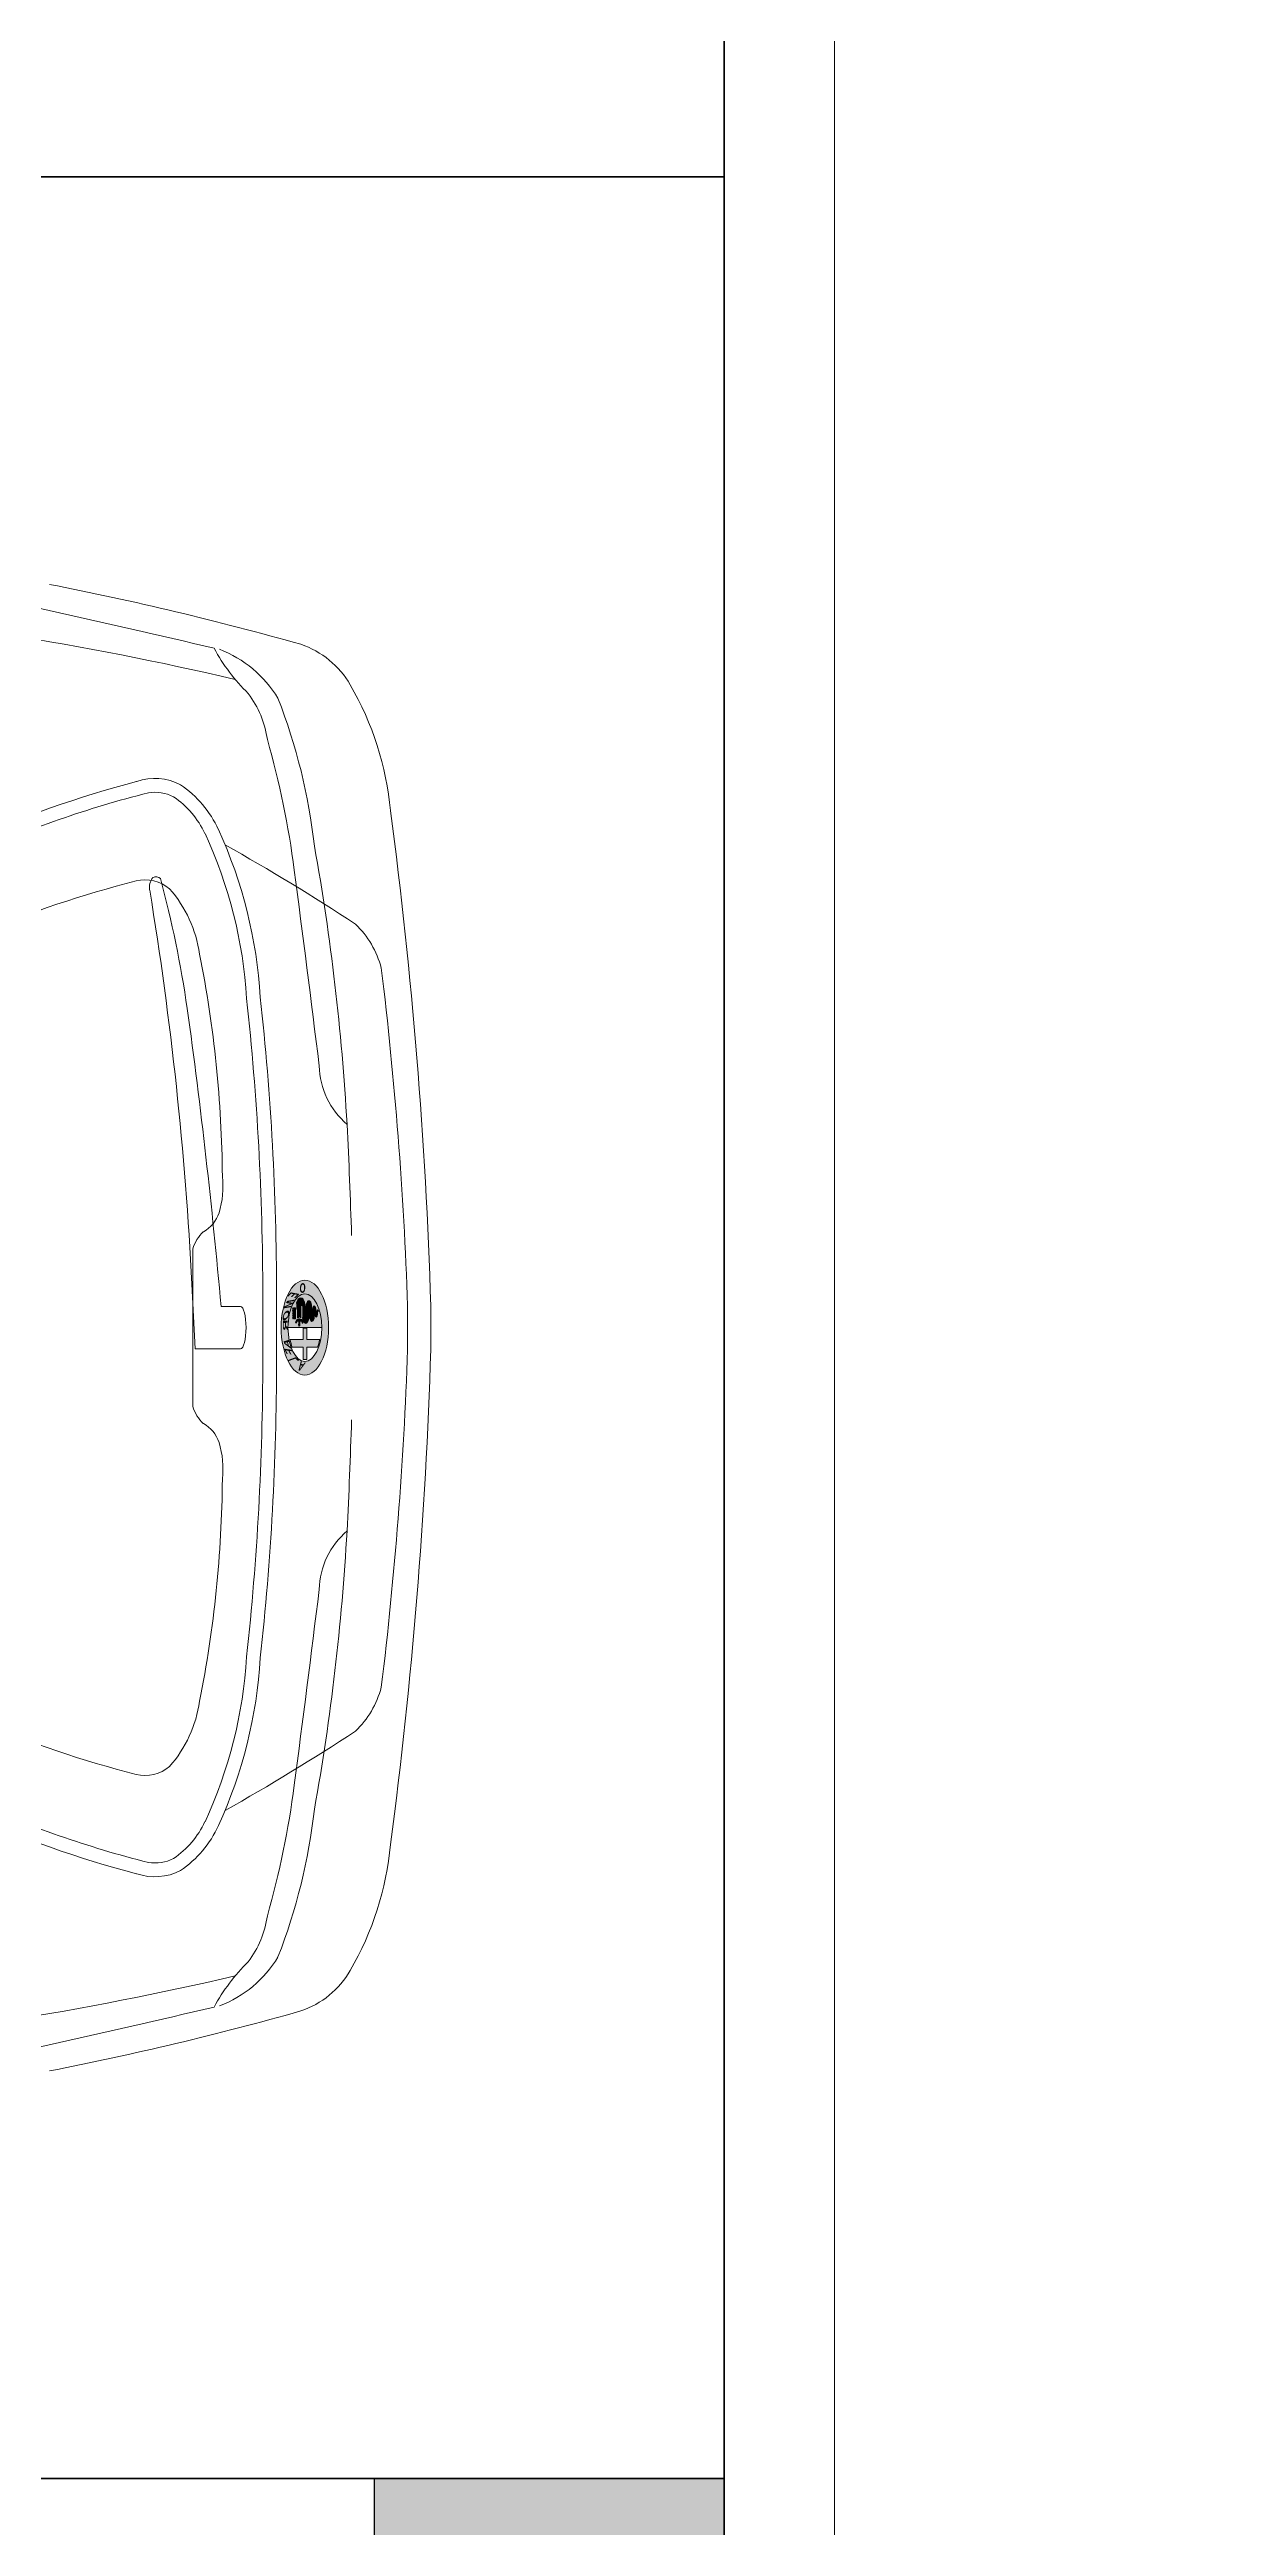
# Model space of a CAD drawing. Header units: metres. Extents: x 2865 to 2957, y -495 to -392.
# Drawn here: x 2877.65 to 2878.917, y -455.409 to -452.718 of the extents above; entities that cross this region are included whole.
import ezdxf

# ---------------------------------------------------------------- set-up
doc = ezdxf.new("R2010")
doc.units = ezdxf.units.M
doc.header["$LTSCALE"] = 12.7
doc.layers.get('Defpoints').update_dxf_attribs({"color": 140})
for name, color, linetype in [('BLK_1_MAX_HEIGHT_CAL_SET_BACK', 7, 'Continuous'), ('DRIVE_WAY', 7, 'Continuous'), ('DRIVEWAY', 7, 'Continuous'), ('PARKING_SLOT', 7, 'Continuous'), ('PER_AISLE_WIDTH', 7, 'Continuous')]:
    doc.layers.add(name, color=color, linetype=linetype)
doc.styles.add('ALFA', font='')
doc.styles.add('Annotative', font='ARIALN.TTF')
doc.styles.get('ALFA').set_extended_font_data('Arial Black')
doc.dimstyles.new('BLD OUTER', dxfattribs={"dimscale": 0.096, "dimtxt": 3, "dimasz": 1.5, "dimexe": 1.524, "dimexo": 3.96875, "dimgap": 0.889, "dimtad": 0, "dimzin": 0, "dimdsep": 46, "dimtxsty": 'Annotative', "dimblk": 'OBLIQUE', "dimcen": 0, "dimdle": 1.5, "dimclrd": 256, "dimadec": 0, "dimazin": 0, "dimtfac": 1, "dimtofl": 0, "dimtmove": 0, "dimatfit": 3, "dimldrblk": 'OPEN', "dimfxl": 0, "dimtolj": 1, "dimtzin": 0, "dimlwd": 18, "dimlwe": 18, "dimarcsym": 0})

# ---------------------------------------------------------------- blocks, each defined once
blk = doc.blocks.new('A$C1AA45CAD')
h = blk.add_hatch(color=256)
h.dxf.hatch_style = 1
h.paths.add_polyline_path([(0, 0), (-0.3, 0), (-0.3, -0.38), (0, -0.38)])
blk.add_lwpolyline([(-0.3, -0.38), (0, -0.38), (0, 0), (-0.3, 0)], close=True)
blk = doc.blocks.new('A$C43C371B0')
at = {"lineweight": 15}
h = blk.add_hatch(color=8, dxfattribs=at)
edge = h.paths.add_edge_path()
edge.add_ellipse((-0.7896, 0), major_axis=(0, -0.0515), ratio=0.5, start_angle=180, end_angle=180, ccw=False)
edge = h.paths.add_edge_path(flags=16)
edge.add_ellipse((-0.7896, 0), major_axis=(0, -0.0367), ratio=0.5, start_angle=-180, end_angle=180, ccw=False)
h = blk.add_hatch(color=8, dxfattribs=at)
edge = h.paths.add_edge_path(flags=16)
edge.add_ellipse((-0.785, 0.0123), major_axis=(0, -0.00177), ratio=0.5, start_angle=-6.9248, end_angle=75.4624)
edge.add_line((-0.7841, 0.0119), (-0.7841, 0.02))
edge.add_line((-0.7841, 0.02), (-0.7831, 0.02))
edge.add_line((-0.7831, 0.02), (-0.7831, 0.0122))
edge.add_ellipse((-0.7819, 0.013), major_axis=(0, -0.00259), ratio=0.5, start_angle=-70.9074, end_angle=7.0138)
edge.add_line((-0.7817, 0.0105), (-0.7817, 0.0199))
edge.add_line((-0.7817, 0.0199), (-0.7807, 0.0199))
edge.add_line((-0.7807, 0.0199), (-0.7807, 0.0262))
edge.add_line((-0.7807, 0.0262), (-0.7804, 0.0262))
edge.add_line((-0.7804, 0.0262), (-0.7804, 0.027))
edge.add_ellipse((-0.786, 0.0189), major_axis=(0, -0.0139), ratio=0.5, start_angle=125.6522, end_angle=160.7879)
edge.add_ellipse((-0.785, 0.0205), major_axis=(0, -0.0118), ratio=0.5, start_angle=167.0772, end_angle=196.0502)
edge.add_ellipse((-0.7854, 0.0233), major_axis=(0, -0.00891), ratio=0.5, start_angle=196.0502, end_angle=255.0584)
edge.add_ellipse((-0.7823, 0.0217), major_axis=(0, -0.0154), ratio=0.5, start_angle=255.465, end_angle=267.697)
edge.add_line((-0.79, 0.0223), (-0.79, 0.0111))
edge.add_ellipse((-0.7905, 0.0111), major_axis=(0, -0.00115), ratio=0.5, start_angle=-90, end_angle=90, ccw=False)
edge.add_line((-0.7911, 0.0111), (-0.7911, 0.0234))
edge.add_ellipse((-0.794, 0.0234), major_axis=(0, -0.00581), ratio=0.5, start_angle=90, end_angle=270)
edge.add_line((-0.7969, 0.0234), (-0.7969, 0.0112))
edge.add_ellipse((-0.7975, 0.0112), major_axis=(0, -0.00107), ratio=0.5, start_angle=-90, end_angle=90, ccw=False)
edge.add_line((-0.798, 0.0112), (-0.798, 0.0201))
edge.add_ellipse((-0.7997, 0.0201), major_axis=(0, -0.00344), ratio=0.5, start_angle=90, end_angle=270)
edge.add_line((-0.8014, 0.0201), (-0.8014, 0.0142))
edge.add_ellipse((-0.802, 0.0142), major_axis=(0, -0.00107), ratio=0.5, start_angle=-90, end_angle=90, ccw=False)
edge.add_line((-0.8025, 0.0142), (-0.8025, 0.0179))
edge.add_ellipse((-0.8033, 0.0177), major_axis=(0, -0.00157), ratio=0.5, start_angle=96.5973, end_angle=182.5647)
edge.add_ellipse((-0.8031, 0.0169), major_axis=(0, -0.00237), ratio=0.5, start_angle=188.9401, end_angle=253.4184)
edge.add_ellipse((-0.8033, 0.0158), major_axis=(0, -0.00263), ratio=0.5, start_angle=189.3553, end_angle=228.8734, ccw=False)
edge.add_ellipse((-0.8036, 0.0179), major_axis=(0, -0.000606), ratio=0.5, start_angle=97.7314, end_angle=167.0675, ccw=False)
edge.add_line((-0.8033, 0.0179), (-0.8033, 0.0142))
edge.add_ellipse((-0.8019, 0.0142), major_axis=(0, -0.00272), ratio=0.5, start_angle=-90, end_angle=90)
edge.add_line((-0.8005, 0.0142), (-0.8005, 0.0201))
edge.add_ellipse((-0.8, 0.0201), major_axis=(0, -0.000963), ratio=0.5, start_angle=90, end_angle=270, ccw=False)
edge.add_line((-0.7996, 0.0201), (-0.7996, 0.0112))
edge.add_ellipse((-0.7973, 0.0112), major_axis=(0, -0.00459), ratio=0.5, start_angle=270, end_angle=450)
edge.add_line((-0.795, 0.0112), (-0.795, 0.0234))
edge.add_ellipse((-0.7944, 0.0234), major_axis=(0, -0.00117), ratio=0.5, start_angle=90, end_angle=270, ccw=False)
edge.add_line((-0.7938, 0.0234), (-0.7938, 0.0112))
edge.add_ellipse((-0.7905, 0.0112), major_axis=(0, -0.00664), ratio=0.5, start_angle=270, end_angle=450)
edge.add_line((-0.7872, 0.0112), (-0.7872, 0.0232))
edge.add_ellipse((-0.7867, 0.0232), major_axis=(0, -0.00095), ratio=0.5, start_angle=180, end_angle=270, ccw=False)
edge.add_line((-0.7867, 0.0242), (-0.7856, 0.0242))
edge.add_ellipse((-0.7856, 0.0232), major_axis=(0, -0.00095), ratio=0.5, start_angle=90, end_angle=180, ccw=False)
edge.add_line((-0.7851, 0.0232), (-0.7851, 0.0105))
edge.add_line((-0.7851, 0.0105), (-0.7851, 0.0105))
edge = h.paths.add_edge_path(flags=16)
edge.add_line((-0.7867, 0.0051), (-0.7858, 0.0071))
edge.add_line((-0.7858, 0.0071), (-0.7842, 0.0071))
edge.add_ellipse((-0.7835, 0.008), major_axis=(0, -0.00172), ratio=0.5, start_angle=-56.5155, end_angle=-33.4845)
edge.add_line((-0.784, 0.0066), (-0.784, 0.0047))
edge.add_ellipse((-0.7835, 0.0033), major_axis=(0, -0.00166), ratio=0.5, start_angle=214.9708, end_angle=505.0292)
edge.add_line((-0.783, 0.0047), (-0.783, 0.0066))
edge.add_ellipse((-0.7835, 0.008), major_axis=(0, -0.00172), ratio=0.5, start_angle=33.4845, end_angle=56.5155)
edge.add_line((-0.7828, 0.0071), (-0.7812, 0.0071))
edge.add_line((-0.7812, 0.0071), (-0.7803, 0.0051))
edge.add_ellipse((-0.7799, 0.0057), major_axis=(0, -0.00095), ratio=0.5, start_angle=-48.6404, end_angle=131.3596)
edge.add_line((-0.7796, 0.0063), (-0.7807, 0.009))
edge.add_line((-0.7807, 0.009), (-0.7828, 0.009))
edge.add_ellipse((-0.7835, 0.008), major_axis=(0, -0.00172), ratio=0.5, start_angle=123.4845, end_angle=236.5155)
edge.add_line((-0.7842, 0.009), (-0.7862, 0.009))
edge.add_line((-0.7862, 0.009), (-0.7874, 0.0063))
edge.add_ellipse((-0.787, 0.0057), major_axis=(0, -0.00095), ratio=0.5, start_angle=228.6404, end_angle=408.6404)
h.paths.add_polyline_path([(-0.7775, 0.0217), (-0.7775, 0.0095), (-0.7793, 0.0095), (-0.7793, 0.0217)], flags=16)
edge = h.paths.add_edge_path(flags=16)
edge.add_ellipse((-0.7768, 0.0181), major_axis=(0, -0.000952), ratio=0.5, start_angle=-180, end_angle=180, ccw=False)
edge = h.paths.add_edge_path(flags=16)
edge.add_ellipse((-0.7768, 0.0206), major_axis=(0, -0.000952), ratio=0.5, start_angle=-180, end_angle=180, ccw=False)
edge = h.paths.add_edge_path(flags=16)
edge.add_ellipse((-0.7768, 0.0156), major_axis=(0, -0.000952), ratio=0.5, start_angle=-180, end_angle=180, ccw=False)
edge = h.paths.add_edge_path(flags=16)
edge.add_ellipse((-0.7768, 0.0131), major_axis=(0, -0.000952), ratio=0.5, start_angle=-180, end_angle=180, ccw=False)
edge = h.paths.add_edge_path(flags=16)
edge.add_ellipse((-0.7768, 0.0106), major_axis=(0, -0.000952), ratio=0.5, start_angle=-180, end_angle=180, ccw=False)
edge = h.paths.add_edge_path()
edge.add_ellipse((-0.7896, 0), major_axis=(0, -0.0367), ratio=0.5, start_angle=90, end_angle=270, ccw=False)
edge.add_line((-0.7712, 0), (-0.808, 0))
h = blk.add_hatch(color=8, dxfattribs=at)
edge = h.paths.add_edge_path()
edge.add_ellipse((-0.785, 0.0123), major_axis=(0, -0.00177), ratio=0.5, start_angle=-6.9248, end_angle=75.4624)
edge.add_line((-0.7841, 0.0119), (-0.7841, 0.02))
edge.add_line((-0.7841, 0.02), (-0.7831, 0.02))
edge.add_line((-0.7831, 0.02), (-0.7831, 0.0122))
edge.add_ellipse((-0.7819, 0.013), major_axis=(0, -0.00259), ratio=0.5, start_angle=-70.9074, end_angle=7.0138)
edge.add_line((-0.7817, 0.0105), (-0.7817, 0.0199))
edge.add_line((-0.7817, 0.0199), (-0.7807, 0.0199))
edge.add_line((-0.7807, 0.0199), (-0.7807, 0.0262))
edge.add_line((-0.7807, 0.0262), (-0.7804, 0.0262))
edge.add_line((-0.7804, 0.0262), (-0.7804, 0.027))
edge.add_ellipse((-0.786, 0.0189), major_axis=(0, -0.0139), ratio=0.5, start_angle=125.6522, end_angle=160.7879)
edge.add_ellipse((-0.785, 0.0205), major_axis=(0, -0.0118), ratio=0.5, start_angle=167.0772, end_angle=196.0502)
edge.add_ellipse((-0.7854, 0.0233), major_axis=(0, -0.00891), ratio=0.5, start_angle=196.0502, end_angle=255.0584)
edge.add_ellipse((-0.7823, 0.0217), major_axis=(0, -0.0154), ratio=0.5, start_angle=255.465, end_angle=267.697)
edge.add_line((-0.79, 0.0223), (-0.79, 0.0111))
edge.add_ellipse((-0.7905, 0.0111), major_axis=(0, -0.00115), ratio=0.5, start_angle=-90, end_angle=90, ccw=False)
edge.add_line((-0.7911, 0.0111), (-0.7911, 0.0234))
edge.add_ellipse((-0.794, 0.0234), major_axis=(0, -0.00581), ratio=0.5, start_angle=90, end_angle=270)
edge.add_line((-0.7969, 0.0234), (-0.7969, 0.0112))
edge.add_ellipse((-0.7975, 0.0112), major_axis=(0, -0.00107), ratio=0.5, start_angle=-90, end_angle=90, ccw=False)
edge.add_line((-0.798, 0.0112), (-0.798, 0.0201))
edge.add_ellipse((-0.7997, 0.0201), major_axis=(0, -0.00344), ratio=0.5, start_angle=90, end_angle=270)
edge.add_line((-0.8014, 0.0201), (-0.8014, 0.0142))
edge.add_ellipse((-0.802, 0.0142), major_axis=(0, -0.00107), ratio=0.5, start_angle=-90, end_angle=90, ccw=False)
edge.add_line((-0.8025, 0.0142), (-0.8025, 0.0179))
edge.add_ellipse((-0.8033, 0.0177), major_axis=(0, -0.00157), ratio=0.5, start_angle=96.5973, end_angle=182.5647)
edge.add_ellipse((-0.8031, 0.0169), major_axis=(0, -0.00237), ratio=0.5, start_angle=188.9401, end_angle=253.4184)
edge.add_ellipse((-0.8033, 0.0158), major_axis=(0, -0.00263), ratio=0.5, start_angle=189.3553, end_angle=228.8734, ccw=False)
edge.add_ellipse((-0.8036, 0.0179), major_axis=(0, -0.000606), ratio=0.5, start_angle=97.7314, end_angle=167.0675, ccw=False)
edge.add_line((-0.8033, 0.0179), (-0.8033, 0.0142))
edge.add_ellipse((-0.8019, 0.0142), major_axis=(0, -0.00272), ratio=0.5, start_angle=-90, end_angle=90)
edge.add_line((-0.8005, 0.0142), (-0.8005, 0.0201))
edge.add_ellipse((-0.8, 0.0201), major_axis=(0, -0.000963), ratio=0.5, start_angle=90, end_angle=270, ccw=False)
edge.add_line((-0.7996, 0.0201), (-0.7996, 0.0112))
edge.add_ellipse((-0.7973, 0.0112), major_axis=(0, -0.00459), ratio=0.5, start_angle=270, end_angle=450)
edge.add_line((-0.795, 0.0112), (-0.795, 0.0234))
edge.add_ellipse((-0.7944, 0.0234), major_axis=(0, -0.00117), ratio=0.5, start_angle=90, end_angle=270, ccw=False)
edge.add_line((-0.7938, 0.0234), (-0.7938, 0.0112))
edge.add_ellipse((-0.7905, 0.0112), major_axis=(0, -0.00664), ratio=0.5, start_angle=270, end_angle=450)
edge.add_line((-0.7872, 0.0112), (-0.7872, 0.0232))
edge.add_ellipse((-0.7867, 0.0232), major_axis=(0, -0.00095), ratio=0.5, start_angle=180, end_angle=270, ccw=False)
edge.add_line((-0.7867, 0.0242), (-0.7856, 0.0242))
edge.add_ellipse((-0.7856, 0.0232), major_axis=(0, -0.00095), ratio=0.5, start_angle=90, end_angle=180, ccw=False)
edge.add_line((-0.7851, 0.0232), (-0.7851, 0.0105))
edge.add_line((-0.7851, 0.0105), (-0.7851, 0.0105))
h = blk.add_hatch(color=8, dxfattribs=at)
edge = h.paths.add_edge_path()
edge.add_line((-0.7867, 0.0051), (-0.7858, 0.0071))
edge.add_line((-0.7858, 0.0071), (-0.7842, 0.0071))
edge.add_ellipse((-0.7835, 0.008), major_axis=(0, -0.00172), ratio=0.5, start_angle=-56.5155, end_angle=-33.4845)
edge.add_line((-0.784, 0.0066), (-0.784, 0.0047))
edge.add_ellipse((-0.7835, 0.0033), major_axis=(0, -0.00166), ratio=0.5, start_angle=214.9708, end_angle=505.0292)
edge.add_line((-0.783, 0.0047), (-0.783, 0.0066))
edge.add_ellipse((-0.7835, 0.008), major_axis=(0, -0.00172), ratio=0.5, start_angle=33.4845, end_angle=56.5155)
edge.add_line((-0.7828, 0.0071), (-0.7812, 0.0071))
edge.add_line((-0.7812, 0.0071), (-0.7803, 0.0051))
edge.add_ellipse((-0.7799, 0.0057), major_axis=(0, -0.00095), ratio=0.5, start_angle=-48.6404, end_angle=131.3596)
edge.add_line((-0.7796, 0.0063), (-0.7807, 0.009))
edge.add_line((-0.7807, 0.009), (-0.7828, 0.009))
edge.add_ellipse((-0.7835, 0.008), major_axis=(0, -0.00172), ratio=0.5, start_angle=123.4845, end_angle=236.5155)
edge.add_line((-0.7842, 0.009), (-0.7862, 0.009))
edge.add_line((-0.7862, 0.009), (-0.7874, 0.0063))
edge.add_ellipse((-0.787, 0.0057), major_axis=(0, -0.00095), ratio=0.5, start_angle=228.6404, end_angle=408.6404)
h = blk.add_hatch(color=8, dxfattribs=at)
h.paths.add_polyline_path([(-0.7793, 0.0217), (-0.7789, 0.0217), (-0.7789, 0.0095), (-0.7793, 0.0095)])
h.paths.add_polyline_path([(-0.7782, 0.0217), (-0.7775, 0.0217), (-0.7775, 0.0095), (-0.7782, 0.0095)])
edge = h.paths.add_edge_path()
edge.add_ellipse((-0.7768, 0.0106), major_axis=(0, -0.000952), ratio=0.5, start_angle=0, end_angle=180, ccw=False)
edge.add_ellipse((-0.7768, 0.0106), major_axis=(0, -0.000952), ratio=0.5, start_angle=180, end_angle=360, ccw=False)
edge = h.paths.add_edge_path()
edge.add_ellipse((-0.7768, 0.0131), major_axis=(0, -0.000952), ratio=0.5, start_angle=0, end_angle=180, ccw=False)
edge.add_ellipse((-0.7768, 0.0131), major_axis=(0, -0.000952), ratio=0.5, start_angle=180, end_angle=360, ccw=False)
edge = h.paths.add_edge_path()
edge.add_ellipse((-0.7768, 0.0156), major_axis=(0, -0.000952), ratio=0.5, start_angle=0, end_angle=180, ccw=False)
edge.add_ellipse((-0.7768, 0.0156), major_axis=(0, -0.000952), ratio=0.5, start_angle=180, end_angle=360, ccw=False)
edge = h.paths.add_edge_path()
edge.add_ellipse((-0.7768, 0.0181), major_axis=(0, -0.000952), ratio=0.5, start_angle=0, end_angle=180, ccw=False)
edge.add_ellipse((-0.7768, 0.0181), major_axis=(0, -0.000952), ratio=0.5, start_angle=180, end_angle=360, ccw=False)
edge = h.paths.add_edge_path()
edge.add_ellipse((-0.7768, 0.0206), major_axis=(0, -0.000952), ratio=0.5, start_angle=0, end_angle=180, ccw=False)
edge.add_ellipse((-0.7768, 0.0206), major_axis=(0, -0.000952), ratio=0.5, start_angle=180, end_angle=360, ccw=False)
blk.add_hatch(color=8, dxfattribs=at).paths.add_polyline_path([(-0.7782, 0.0095), (-0.7789, 0.0095), (-0.7789, 0.0217), (-0.7782, 0.0217)])
h = blk.add_hatch(color=8, dxfattribs=at)
edge = h.paths.add_edge_path()
edge.add_line((-0.7876, -0.0345), (-0.7876, -0.0212))
edge.add_line((-0.7876, -0.0212), (-0.7759, -0.0212))
edge.add_ellipse((-0.7896, 0), major_axis=(0, -0.0347), ratio=0.5, start_angle=52.2847, end_angle=68.2282)
edge.add_line((-0.7735, -0.0129), (-0.7876, -0.0129))
edge.add_line((-0.7876, -0.0129), (-0.7876, -0.0006))
edge.add_line((-0.7876, -0.0006), (-0.7916, -0.0006))
edge.add_line((-0.7916, -0.0006), (-0.7916, -0.0129))
edge.add_line((-0.7916, -0.0129), (-0.8057, -0.0129))
edge.add_ellipse((-0.7896, 0), major_axis=(0, -0.0347), ratio=0.5, start_angle=-68.2282, end_angle=-52.2847)
edge.add_line((-0.8033, -0.0212), (-0.7916, -0.0212))
edge.add_line((-0.7916, -0.0212), (-0.7916, -0.0345))
edge.add_ellipse((-0.7896, 0), major_axis=(0, -0.0347), ratio=0.5, start_angle=-6.5301, end_angle=6.709)
at = {"color": 8, "lineweight": 15}
for p, q in [((-0.6679, 0), (-0.6679, 0.0857)), ((-0.7804, 0.0262), (-0.7804, 0.027)), ((-0.7588, 0), (-0.7588, 0.0373)), ((-0.7438, 0), (-0.7438, 0.0359)), ((-0.6703, -0.023), (-0.6668, 0.0471)), ((-0.9264, 0.0237), (-0.9264, 0)), ((-0.9264, -0.0237), (-0.9264, 0)), ((-0.9012, 0.0237), (-0.9012, 0)), ((-0.9012, -0.0237), (-0.9012, 0)), ((-0.808, 0), (-0.7712, 0)), ((-0.8033, 0.0179), (-0.8033, 0.0142)), ((-0.8025, 0.0142), (-0.8025, 0.0179)), ((-0.8014, 0.0201), (-0.8014, 0.0142)), ((-0.8005, 0.0142), (-0.8005, 0.0201)), ((-0.7996, 0.0201), (-0.7996, 0.0112)), ((-0.798, 0.0112), (-0.798, 0.0201)), ((-0.7969, 0.0234), (-0.7969, 0.0112)), ((-0.795, 0.0112), (-0.795, 0.0234)), ((-0.7938, 0.0234), (-0.7938, 0.0112)), ((-0.7911, 0.0111), (-0.7911, 0.0234)), ((-0.79, 0.0223), (-0.79, 0.0111)), ((-0.7862, 0.009), (-0.7874, 0.0063)), ((-0.7872, 0.0112), (-0.7872, 0.0232)), ((-0.7867, 0.0242), (-0.7856, 0.0242)), ((-0.7867, 0.0051), (-0.7858, 0.0071)), ((-0.7842, 0.009), (-0.7862, 0.009)), ((-0.7858, 0.0071), (-0.7842, 0.0071)), ((-0.7851, 0.0232), (-0.7851, 0.0105)), ((-0.7851, 0.0105), (-0.7851, 0.0105)), ((-0.7841, 0.0119), (-0.7841, 0.02)), ((-0.7841, 0.02), (-0.7831, 0.02)), ((-0.784, 0.0066), (-0.784, 0.0047)), ((-0.7831, 0.02), (-0.7831, 0.0122)), ((-0.783, 0.0047), (-0.783, 0.0066)), ((-0.7807, 0.009), (-0.7828, 0.009)), ((-0.7828, 0.0071), (-0.7812, 0.0071)), ((-0.7817, 0.0105), (-0.7817, 0.0199)), ((-0.7817, 0.0199), (-0.7807, 0.0199)), ((-0.7812, 0.0071), (-0.7803, 0.0051)), ((-0.7807, 0.0199), (-0.7807, 0.0262)), ((-0.7807, 0.0262), (-0.7804, 0.0262)), ((-0.7796, 0.0063), (-0.7807, 0.009)), ((-0.7793, 0.0095), (-0.7793, 0.0217)), ((-0.7775, 0.0217), (-0.7793, 0.0217)), ((-0.7775, 0.0095), (-0.7793, 0.0095)), ((-0.7789, 0.0095), (-0.7789, 0.0217)), ((-0.7782, 0.0095), (-0.7782, 0.0217)), ((-0.7775, 0.0095), (-0.7775, 0.0217)), ((-0.7588, 0), (-0.7588, -0.0373)), ((-0.7438, 0), (-0.7438, -0.0359)), ((-0.6985, 0.023), (-0.7197, 0.023)), ((-0.6679, 0), (-0.6679, -0.0857)), ((-0.7916, -0.0129), (-0.8057, -0.0129)), ((-0.8033, -0.0212), (-0.7916, -0.0212)), ((-0.7876, -0.0006), (-0.7916, -0.0006)), ((-0.7916, -0.0006), (-0.7916, -0.0129)), ((-0.7916, -0.0212), (-0.7916, -0.0345)), ((-0.7876, -0.0129), (-0.7876, -0.0006)), ((-0.7735, -0.0129), (-0.7876, -0.0129)), ((-0.7876, -0.0345), (-0.7876, -0.0212)), ((-0.7876, -0.0212), (-0.7759, -0.0212)), ((-0.7197, -0.023), (-0.6703, -0.023))]:
    blk.add_line(p, q, dxfattribs=at)
for centre, radius, start, end in [((0.1369, -2.522), 3.392, 101.0305, 105.7745), ((2.4695, -12.6831), 13.7882, 101.72484, 103.25057), ((0.103, -2.805), 3.603, 95.0634, 103.1059), ((-0.7532, 0.6486), 0.099, 108.9029, 149.9025), ((-0.6509, 0.6173), 0.128, 110.996, 148.7906), ((-0.8764, 0.8394), 0.2114, 314.5701, 331.3434), ((-0.5485, 0.53), 0.3356, 149.9025, 174.6027), ((-0.1681, 0.4523), 0.6358, 158.6661, 173.6076), ((-0.6428, 0.6239), 0.1071, 142.7257, 172.0287), ((0.2228, 0.3648), 1.0096, 164.2542, 172.4746), ((-0.6267, 0.5359), 0.0606, 70.8826, 117.4436), ((-0.9025, -0.5379), 1.1691, 65.7496, 75.3507), ((-0.5896, 0.4933), 0.1162, 124.0023, 155.8221), ((-0.5896, 0.4933), 0.1012, 124.5069, 154.6832), ((-0.6267, 0.5359), 0.0456, 80.9924, 116.4019), ((-0.9025, -0.5379), 1.1541, 65.743, 75.8072), ((4.4324, -0.1417), 5.3613, 172.4635, 178.2329), ((-0.2307, 0.328), 0.5114, 155.394, 176.5494), ((0.4008, -1.4517), 2.2634, 119.1841, 123.382), ((1.6637, 0.081), 2.503, 169.8266, 176.7974), ((-0.2307, 0.328), 0.4964, 155.1488, 176.5917), ((27.0503, -3.1583), 28.0674, 172.51692, 172.95449), ((0.5296, 0.1747), 1.2037, 164.9189, 171.783), ((-0.6158, 0.4444), 0.042, 76.7307, 129.7284), ((-0.628, 0.483), 0.0067, 59.3103, 133.9532), ((-0.637, 0.4783), 0.0163, 349.8443, 40.1825), ((-0.9272, -0.7569), 1.283, 67.4994, 75.5074), ((-0.5381, 0.3857), 0.1386, 138.9736, 171.665), ((3.134, -0.1425), 3.8055, 170.6562, 177.1445), ((-0.7763, 0.3661), 0.0993, 133.363, 165.6904), ((0.604, 0.1529), 1.304, 168.8165, 179.4973), ((3.3809, -0.1251), 4.2847, 173.086, 178.0102), ((2.1939, 0.0366), 2.9527, 173.7349, 179.9864), ((2.1939, 0.0366), 2.9377, 173.7276, 180.0136), ((5.9095, -0.5628), 6.6339, 172.11993, 174.93424), ((-0.8917, 0.2865), 0.0865, 310.551, 358.5883), ((6.3583, -0.1271), 7.2022, 177.23159, 178.19216), ((-0.6007, 0.1535), 0.0999, 173.8186, 196.7339), ((-0.6628, 0.1351), 0.0351, 197.0394, 241.9145), ((-0.7084, 0.0733), 0.0424, 17.01, 46.5829), ((4.4324, 0.1417), 5.3613, 181.7671, 187.5365), ((3.3809, 0.1251), 4.2847, 181.9898, 186.914), ((2.1939, -0.0366), 2.9527, 180.0136, 186.2651), ((2.1939, -0.0366), 2.9377, 179.9864, 186.2724), ((6.3583, 0.1271), 7.2022, 181.80784, 182.76841), ((-0.6628, -0.1351), 0.0351, 118.0855, 162.9606), ((-0.7084, -0.0733), 0.0424, 313.4171, 342.99), ((-0.6007, -0.1535), 0.0999, 163.2661, 186.1814), ((0.604, -0.1529), 1.304, 180.5027, 191.1835), ((1.6637, -0.081), 2.503, 183.2026, 190.1734), ((-0.8917, -0.2865), 0.0865, 1.4117, 49.449), ((27.0503, 3.1583), 28.0674, 187.04551, 187.48308), ((-0.2307, -0.328), 0.5114, 183.4506, 204.606), ((-0.2307, -0.328), 0.4964, 183.4083, 204.8512), ((-0.7763, -0.3661), 0.0993, 194.3096, 226.637), ((-0.5381, -0.3857), 0.1386, 188.335, 221.0264), ((-0.9272, 0.7569), 1.283, 284.4926, 292.5006), ((0.4008, 1.4517), 2.2634, 236.618, 240.8159), ((-0.6158, -0.4444), 0.042, 230.2716, 283.2693), ((0.2228, -0.3648), 1.0096, 187.5254, 195.7458), ((-0.1681, -0.4523), 0.6358, 186.3924, 201.3339), ((-0.5896, -0.4933), 0.1012, 205.3168, 235.4931), ((-0.9025, 0.5379), 1.1541, 284.1928, 294.257), ((-0.9025, 0.5379), 1.1691, 284.6493, 294.2504), ((-0.5485, -0.53), 0.3356, 185.3973, 210.0975), ((-0.5896, -0.4933), 0.1162, 204.1779, 235.9977), ((-0.6267, -0.5359), 0.0606, 242.5564, 289.1174), ((-0.6267, -0.5359), 0.0456, 243.5981, 279.0076), ((-0.6428, -0.6239), 0.1071, 187.9713, 217.2743), ((-0.7532, -0.6486), 0.099, 210.0975, 251.0971), ((-0.6509, -0.6173), 0.128, 211.2094, 249.004), ((-0.8764, -0.8394), 0.2114, 28.6566, 45.4299), ((0.103, 2.805), 3.603, 256.8941, 264.9366), ((0.1369, 2.522), 3.392, 254.2255, 258.9695), ((2.4695, 12.6831), 13.7882, 256.74943, 258.27516)]:
    blk.add_arc(centre, radius, start, end, dxfattribs=at)
at = {"color": 8, "lineweight": 15, "extrusion": (0, 0, -1)}
for centre, major_axis, ratio, start_param, end_param in [((-0.7896, 0), (0, -0.0515), 0.5, 3.141593, 9.424778), ((-0.7896, 0), (0, -0.0367), 0.5, 3.141593, 9.424778), ((-0.794, 0.0234), (0, -0.00581), 0.5, 1.570796, 4.712389), ((-0.7854, 0.0233), (0, -0.00891), 0.5, 1.831576, 2.861463), ((-0.785, 0.0205), (0, -0.0118), 0.5, 2.861463, 3.367139), ((-0.786, 0.0189), (0, -0.0139), 0.5, 3.476907, 4.09014), ((-0.8031, 0.0169), (0, -0.00237), 0.5, 1.860201, 2.985559), ((-0.8033, 0.0158), (0, -0.00263), 0.5, 2.288591, 2.978312), ((-0.8036, 0.0179), (0, -0.000606), 0.5, 3.367307, 4.57745), ((-0.8033, 0.0177), (0, -0.00157), 0.5, 3.09683, 4.597244), ((-0.8019, 0.0142), (0, -0.00272), 0.5, 4.712389, 7.853982), ((-0.802, 0.0142), (0, -0.00107), 0.5, 4.712389, 7.853982), ((-0.7997, 0.0201), (0, -0.00344), 0.5, 1.570796, 4.712389), ((-0.8, 0.0201), (0, -0.000963), 0.5, 1.570796, 4.712389), ((-0.7973, 0.0112), (0, -0.00459), 0.5, 4.712389, 7.853982), ((-0.7975, 0.0112), (0, -0.00107), 0.5, 4.712389, 7.853982), ((-0.7944, 0.0234), (0, -0.00117), 0.5, 1.570796, 4.712389), ((-0.7905, 0.0112), (0, -0.00664), 0.5, -1.570796, 1.570796), ((-0.7905, 0.0111), (0, -0.00115), 0.5, 4.712389, 7.853982), ((-0.7823, 0.0217), (0, -0.0154), 0.5, 1.610992, 1.82448), ((-0.787, 0.0057), (0, -0.00095), 0.5, -0.848935, 2.292658), ((-0.7867, 0.0232), (0, -0.00095), 0.5, 1.570796, 3.141593), ((-0.7856, 0.0232), (0, -0.00095), 0.5, 3.141593, 4.712389), ((-0.785, 0.0123), (0, -0.00177), 0.5, -1.317068, 0.120861), ((-0.7835, 0.0033), (0, -0.00166), 0.5, 3.751948, 8.814423), ((-0.7835, 0.008), (0, -0.00172), 0.5, 2.155212, 4.127974), ((-0.7835, 0.008), (0, -0.00172), 0.5, 0.584415, 0.986381), ((-0.7819, 0.013), (0, -0.00259), 0.5, -0.122415, 1.237568), ((-0.7835, 0.008), (0, -0.00172), 0.5, -0.986381, -0.584415), ((-0.7799, 0.0057), (0, -0.00095), 0.5, 3.990528, 7.13212), ((-0.7768, 0.0206), (0, -0.000952), 0.5, 3.141593, 9.424778), ((-0.7768, 0.0181), (0, -0.000952), 0.5, 3.141593, 9.424778), ((-0.7768, 0.0156), (0, -0.000952), 0.5, 3.141593, 9.424778), ((-0.7768, 0.0131), (0, -0.000952), 0.5, 3.141593, 9.424778), ((-0.7768, 0.0106), (0, -0.000952), 0.5, 3.141593, 9.424778), ((-0.7197, 0), (0, 0.023), 0.257627, 3.141593, 6.283185), ((-0.7896, 0), (0, -0.0347), 0.5, 0.91254, 1.190807), ((-0.7896, 0), (0, -0.0347), 0.5, -1.190807, -0.91254), ((-0.7896, 0), (0, -0.0347), 0.5, -0.117095, 0.113972)]:
    blk.add_ellipse(centre, major_axis=major_axis, ratio=ratio, start_param=start_param, end_param=end_param, dxfattribs=at)
at = {"color": 8, "lineweight": 15, "style": 'ALFA'}
for s, height, rotation, oblique, width, p in [('O', 0.0104, 1.6735, 358.745, 0.50032, (-0.7901, 0.0378)), ('E', 0.00808, 312.8907, 32.0468, 0.83694, (-0.7841, 0.0371)), ('M', 0.00666, 297.1015, 36.8625, 1.23257, (-0.7788, 0.0312)), ('O', 0.00568, 284.2107, 31.1579, 1.693777, (-0.7737, 0.02)), ('R', 0.00523, 270.6004, 1.8, 1.999341, (-0.771, 0.0088)), ('F', 0.00674, 241.9527, 323.1855, 1.202453, (-0.7747, -0.0233)), ('A', 0.00574, 254.7382, 327.7591, 1.655806, (-0.7719, -0.0129)), ('A', 0.0102, 194.9518, 348.8677, 0.526274, (-0.7849, -0.0365)), ('L', 0.00859, 221.0824, 331.2131, 0.739512, (-0.7791, -0.0317))]:
    blk.add_text(s, height=height, rotation=rotation, dxfattribs=dict(at, oblique=oblique, width=width)).set_placement(p)
blk = doc.blocks.new('A$C3D04333F')
blk.add_lwpolyline([(0, 0), (5, 0), (5, 2.5), (0, 2.5)], close=True)
at = {"xscale": -1}
blk.add_blockref('A$C43C371B0', (3.7548, 1.25), dxfattribs=at)
blk = doc.blocks.new('_Oblique')
at = {"color": 0, "linetype": 'ByBlock', "lineweight": -2}
blk.add_line((-0.5, -0.5), (0.5, 0.5), dxfattribs=at)
blk = doc.blocks.new('*D117')
at = {"layer": 'BLK_1_MAX_HEIGHT_CAL_SET_BACK', "lineweight": 18}
for p, q in [((2878.5025, -394.5023), (2878.5025, -427.3397)), ((2878.5025, -461.1006), (2878.5025, -428.2632))]:
    blk.add_line(p, q, dxfattribs=at)
at = {"layer": 'BLK_1_MAX_HEIGHT_CAL_SET_BACK', "color": 0, "lineweight": 18}
for p, q in [((2878.1215, -394.6463), (2878.3562, -394.6463)), ((2878.1215, -460.9566), (2878.3562, -460.9566))]:
    blk.add_line(p, q, dxfattribs=at)
at = {"layer": 'Defpoints', "color": 0}
for p in [(2878.5025, -394.6463), (2878.5025, -460.9566), (2878.5025, -460.9566)]:
    blk.add_point(p, dxfattribs=at)
at = {"layer": 'BLK_1_MAX_HEIGHT_CAL_SET_BACK', "lineweight": 18, "xscale": 0.144, "yscale": 0.144, "zscale": 0.144}
for p, rotation in [((2878.5025, -394.6463), 90), ((2878.5025, -460.9566), 270)]:
    blk.add_blockref('_Oblique', p, dxfattribs=dict(at, rotation=rotation))
at = {"layer": 'BLK_1_MAX_HEIGHT_CAL_SET_BACK', "color": 0, "insert": (2878.5025, -427.8015), "char_height": 0.288, "attachment_point": 5, "rotation": 90, "style": 'Annotative'}
blk.add_mtext('\\A1;66.31', dxfattribs=at)
blk = doc.blocks.new('_Open')
at = {"color": 0, "linetype": 'ByBlock', "lineweight": -2}
for p, q in [((-1, 0.167), (0, 0)), ((-1, -0.167), (0, 0)), ((0, 0), (-1, 0))]:
    blk.add_line(p, q, dxfattribs=at)

msp = doc.modelspace()

# ---------------------------------------------------------------- linework, layer by layer
at = {"color": 8, "lineweight": 15}
msp.add_line((2878.3827, -405.4126), (2878.3827, -467.5018), dxfattribs=at)
at = {"layer": 'DRIVE_WAY', "color": 255}
msp.add_lwpolyline([(2878.3827, -467.5018), (2884.3828, -467.9591), (2884.3828, -405.4126), (2878.3827, -405.4126)], close=True, dxfattribs=at)
at = {"layer": 'DRIVEWAY', "color": 255}
msp.add_lwpolyline([(2878.3827, -460.9563), (2884.3828, -460.9563), (2884.3828, -405.4126), (2878.3827, -405.4126)], close=True, dxfattribs=at)
at = {"layer": 'PARKING_SLOT', "color": 30}
for points in [[(2873.3827, -452.8566), (2873.3827, -450.3566), (2878.3827, -450.3566), (2878.3827, -452.8566)], [(2873.3827, -455.3566), (2873.3827, -452.8566), (2878.3827, -452.8566), (2878.3827, -455.3566)]]:
    msp.add_lwpolyline(points, close=True, dxfattribs=at)
at = {"layer": 'PER_AISLE_WIDTH', "color": 5}
msp.add_lwpolyline([(2878.3827, -405.4126), (2884.3828, -405.4126), (2884.3828, -467.9591), (2878.3827, -467.5018)], close=True, dxfattribs=at)

# ---------------------------------------------------------------- block references
for p in [(2873.3827, -452.8566), (2873.3827, -455.3566)]:
    msp.add_blockref('A$C3D04333F', p)
at = {"xscale": -1, "rotation": 270.0000000000001}
msp.add_blockref('A$C1AA45CAD', (2878.3827, -455.3566), dxfattribs=at)

# ---------------------------------------------------------------- dimensions: what is measured, and where the dimension line sits
at = {"layer": 'BLK_1_MAX_HEIGHT_CAL_SET_BACK', "color": 6}
dim = msp.add_aligned_dim(p1=(2878.5025, -394.6463), p2=(2878.5025, -460.9566), distance=0, dimstyle='BLD OUTER', override={"dimpost": '\\X'}, dxfattribs=at)
dim.commit()
dim.dimension.update_dxf_attribs({"geometry": '*D117', "text_midpoint": (2878.5025, -427.8015)})

doc.saveas('drawing.dxf')
